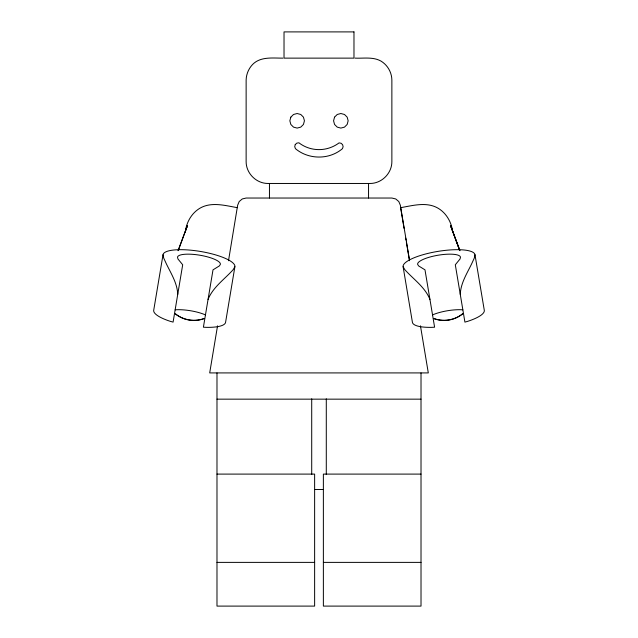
<?xml version="1.0" encoding="UTF-8"?>
<svg xmlns="http://www.w3.org/2000/svg" width="638" height="638" viewBox="0 0 638 638"><rect width="100%" height="100%" fill="white"/><g stroke="black" fill="none" stroke-linecap="round" stroke-linejoin="round"><path stroke-width="0.96" d="M460.261 294.349C460.74 283.184 466.841 273.718 471.578 263.965L474.289 258.087L474.983 254.745A36.438 9.426 -9.5 0 0 437.493 251.46A36.438 9.426 -9.5 0 0 403.12 266.78L412.419 322.318A36.438 9.426 -9.5 0 0 431.735 327.358L434.598 327.19L424.988 269.842L418.632 265.926L417.619 264.355A21.732 5.622 -9.5 0 1 438.123 255.216A21.732 5.622 -9.5 0 1 460.492 257.17L460.038 258.988L455.309 264.77L464.911 322.11L467.67 321.345A36.438 9.426 -9.5 0 0 484.29 310.275L474.983 254.745M163.017 254.745L153.71 310.275A36.438 9.426 9.5 0 0 170.33 321.345L173.089 322.11L182.691 264.77L177.962 258.988L177.508 257.17A21.732 5.622 9.5 0 1 199.877 255.216A21.732 5.622 9.5 0 1 220.381 264.355L219.368 265.926L213.012 269.842L203.402 327.19L206.265 327.358A36.438 9.426 9.5 0 0 225.581 322.318L234.88 266.78A36.438 9.426 9.5 0 0 200.507 251.46A36.438 9.426 9.5 0 0 163.017 254.745L163.711 258.087L166.422 263.965C171.159 273.718 177.26 283.184 177.739 294.349M185.267 232.168C186.272 223.364 190.475 214.998 197.692 209.687C209.424 201.026 224.385 205.396 237.392 207.685M217.542 325.851L209.695 372.919L428.305 372.919L420.458 325.851M228.508 260.735L237.647 205.229L239.202 201.544L242.249 198.968L246.132 198.035L391.868 198.035L395.751 198.968L398.798 201.544L400.353 205.229L409.508 260.144M185.467 230.98L187.325 225.884L178.01 250.702M178.329 250.407L187.325 225.884M208.052 299.421C213.06 287.02 224.488 279.364 233.133 269.714L234.88 266.78M282.929 58.13C272.649 58.194 260.487 56.343 252.536 64.534C248.573 68.729 246.3 74.223 246.132 79.989L246.132 161.605C246.061 173.305 256.293 183.537 267.992 183.465L370.008 183.465C381.707 183.537 391.939 173.305 391.868 161.605L391.868 79.989C391.74 72.293 387.537 65.02 380.934 61.065C373.023 56.646 363.692 58.521 355.071 58.13M216.984 399.157L421.016 399.157M216.984 474.098L314.63 474.098L314.63 606.1L216.984 606.1L216.984 372.919M421.016 474.098L323.37 474.098L323.37 606.1L421.016 606.1L421.016 372.919M314.63 489.513L323.37 489.513M216.984 562.381L314.63 562.381M323.37 562.381L421.016 562.381M403.12 266.78L404.867 269.714C413.52 279.356 424.94 287.028 429.948 299.421M459.671 250.407L450.675 225.884L459.99 250.702M450.675 225.884L459.567 250.12M452.733 232.168C451.728 223.364 447.525 214.998 440.308 209.687C428.576 201.026 413.615 205.396 400.608 207.685L404.061 228.308M405.712 238.134L406.039 240.095M406.366 242.065L409.492 260.735M368.549 183.465L368.549 198.035M326.289 398.83L326.289 474.568M311.711 398.83L311.711 474.568M269.451 183.465L269.451 198.035M175.147 309.837A21.732 5.622 9.5 0 1 205.46 314.917M432.54 314.917A21.732 5.622 -9.5 0 1 462.853 309.837M295.242 144.579L294.724 146.652L295.434 148.662C308.625 159.779 329.336 159.923 342.47 148.646L343.116 146.676L342.598 144.674L341.091 143.263L339.049 142.896C327.198 151.82 310.722 151.908 298.919 142.8L296.814 143.135L295.242 144.579M290.832 117.153L289.851 120.797L290.832 124.442L293.496 127.114L297.141 128.086L300.785 127.114L303.449 124.442L304.43 120.797L303.449 117.153L300.785 114.489L297.141 113.516L293.496 114.489L290.832 117.153M334.551 117.153L333.57 120.797L334.551 124.442L337.215 127.114L340.859 128.086L344.504 127.114L347.168 124.442L348.149 120.797L347.168 117.153L344.504 114.489L340.859 113.516L337.215 114.489L334.551 117.153M462.71 313.784C454.687 320.18 443.641 322.031 433.968 318.601A29.149 29.149 0 0 0 462.71 313.784M204.032 318.601C194.359 322.031 183.313 320.18 175.291 313.784A29.149 29.149 0 0 0 204.032 318.601M353.978 31.9L284.022 31.9L284.022 58.13L353.978 58.13L353.978 31.9"/></g></svg>
